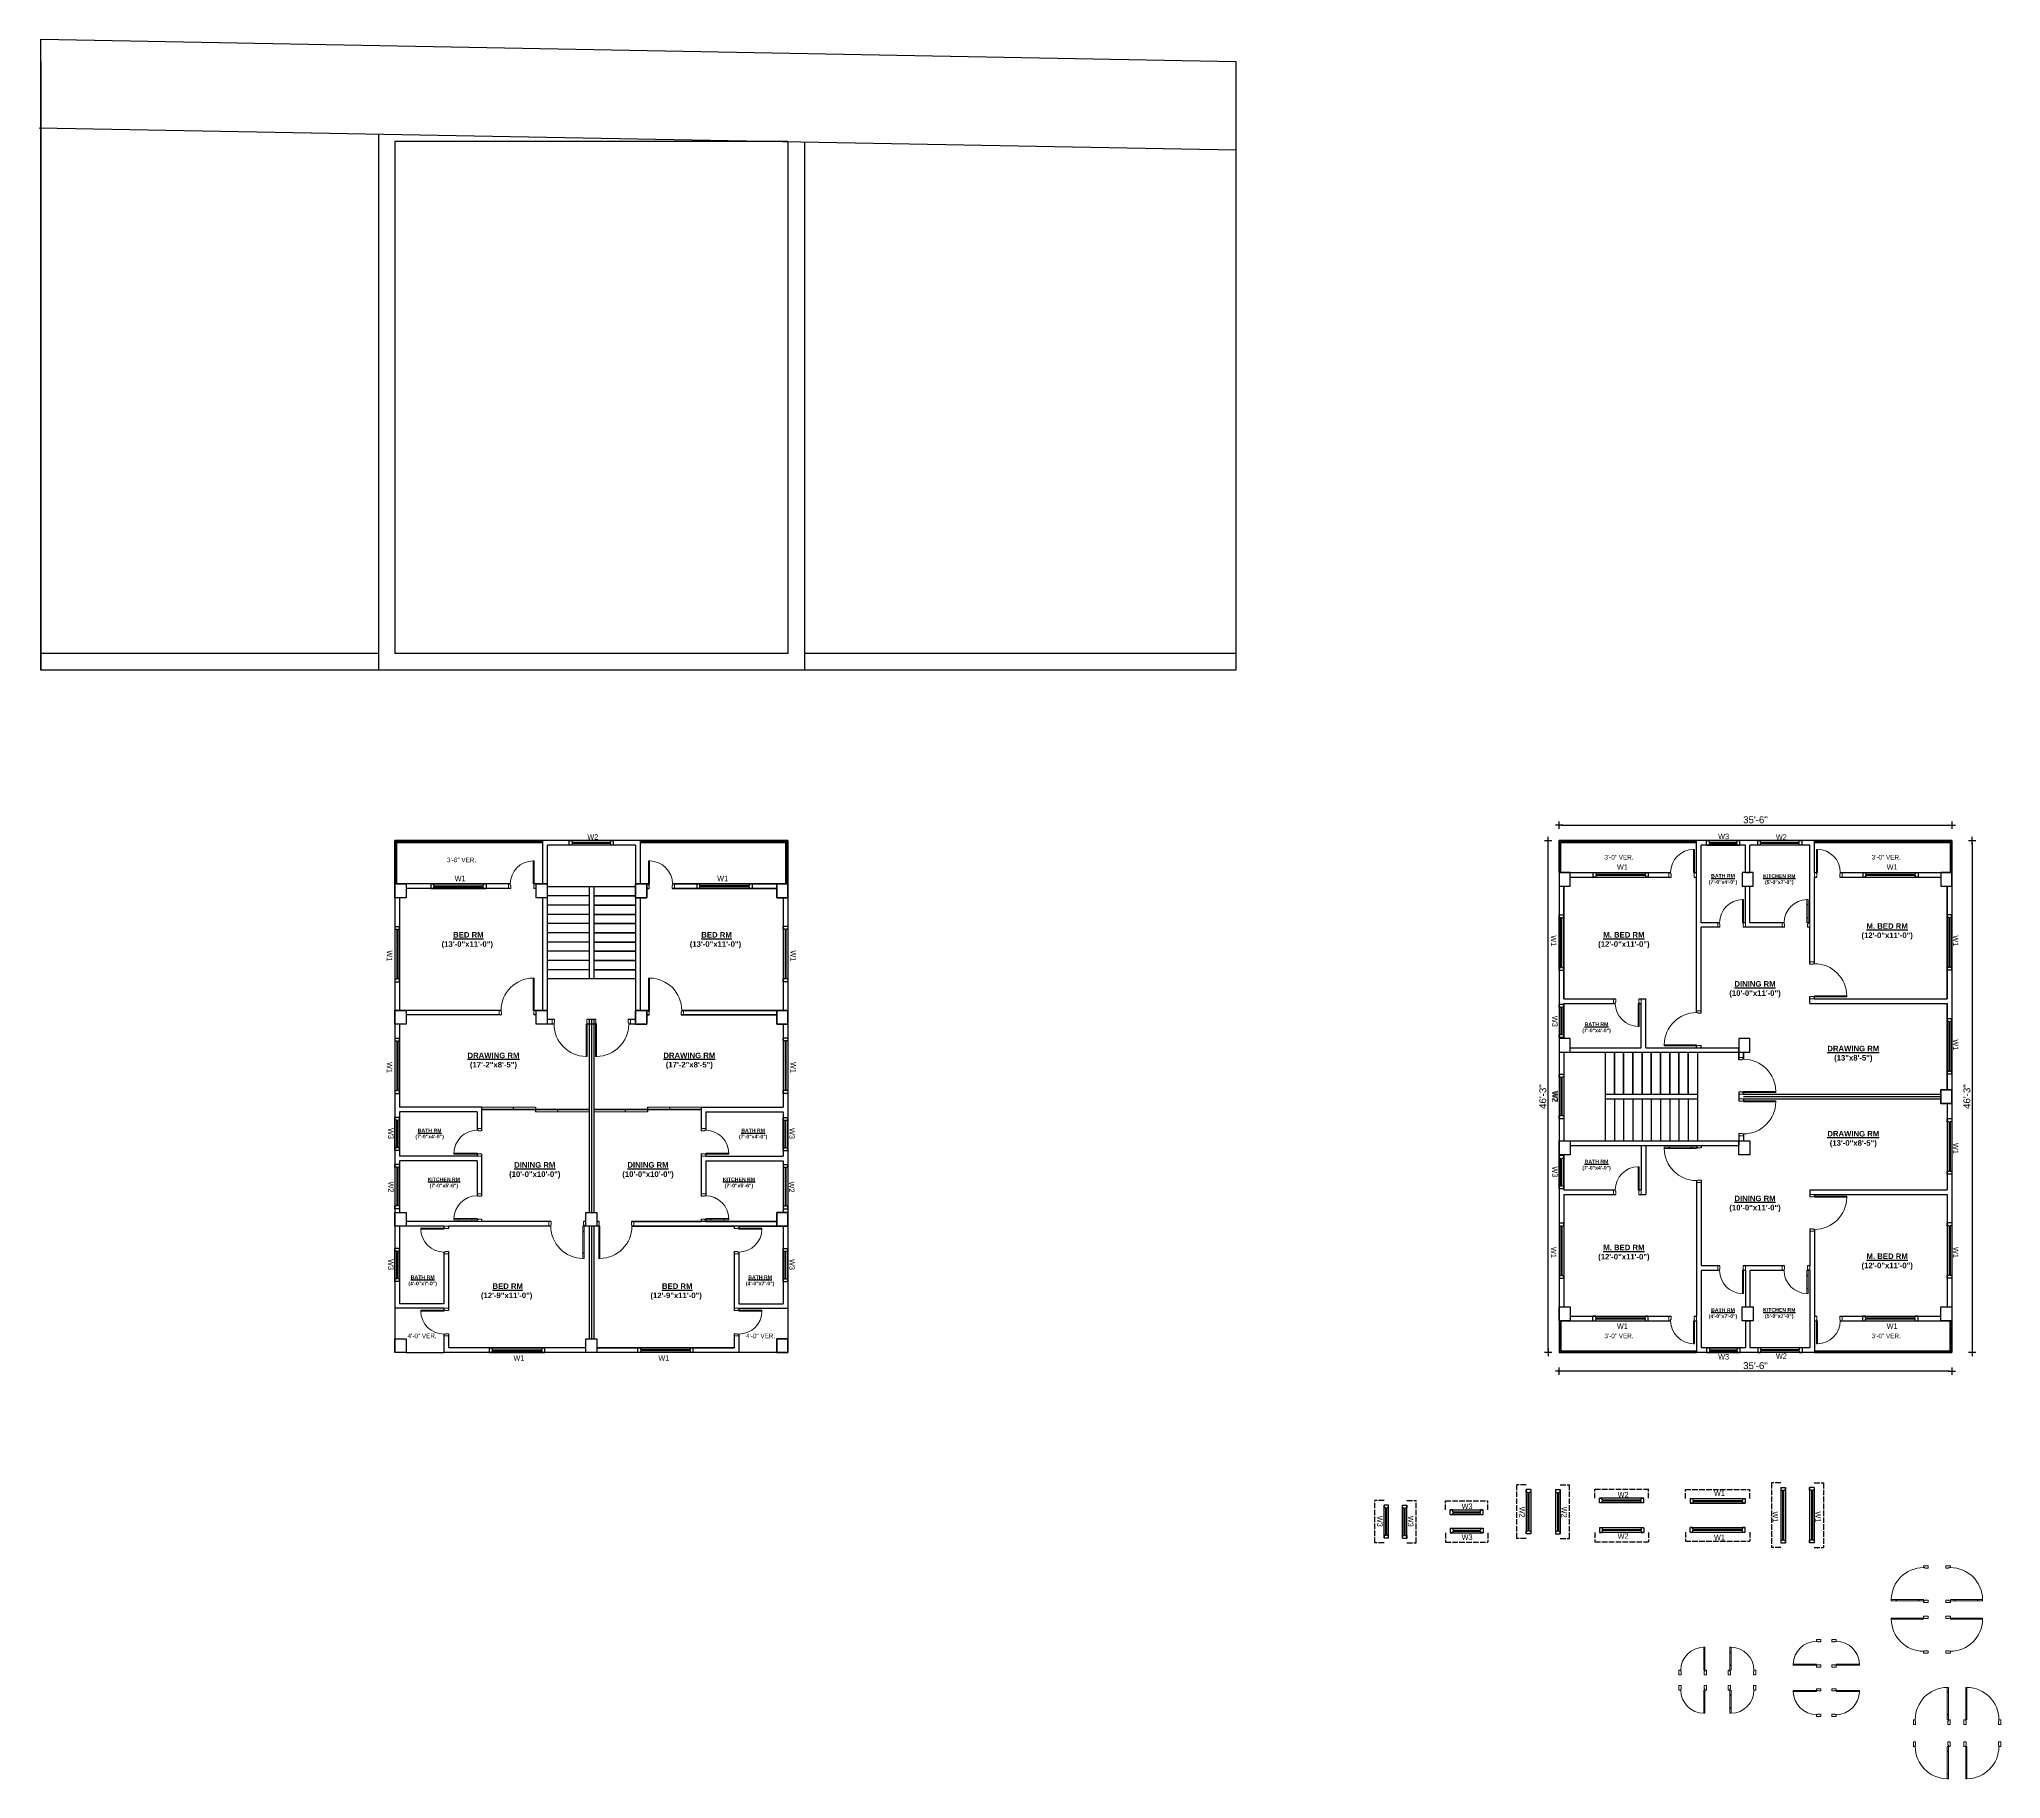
# Model space of a CAD drawing. Header units: inches. Extents: x -4010 to 92088, y -38563 to -1318.
# Drawn here: x 43446 to 45574, y -36906 to -35020 of the extents above; entities that cross this region are included whole.
import ezdxf

# ---------------------------------------------------------------- set-up
doc = ezdxf.new("R2010")
doc.units = ezdxf.units.IN
doc.header["$MEASUREMENT"] = 0
doc.header["$PDMODE"] = 99
doc.linetypes.add('ACAD_ISO02W100', pattern=[15, 12, -3])
for name, color, linetype, lineweight in [('1-FOUNDATION DIM', 31, 'Continuous', 5), ('door', 132, 'Continuous', 15), ('VER', 2, 'Continuous', 20)]:
    doc.layers.add(name, color=color, linetype=linetype, lineweight=lineweight)
for name, color, linetype in [('Brick wall', 3, 'Continuous'), ('RCC', 6, 'Continuous'), ('Rod', 1, 'Continuous'), ('SUN LIGHT', 8, 'ACAD_ISO02W100'), ('TEX', 7, 'Continuous'), ('wall', 3, 'Continuous'), ('WINDOOR', 7, 'Continuous')]:
    doc.layers.add(name, color=color, linetype=linetype)
doc.styles.add('ARIAL', font='arial.ttf')
doc.styles.get("Standard").update_dxf_attribs({"font": 'ARIALN.TTF'})
doc.dimstyles.new('3-8', dxfattribs={"dimscale": 1.25, "dimtxt": 6, "dimasz": 2, "dimexe": 0.18, "dimexo": 6, "dimgap": 0, "dimtad": 0, "dimdec": 0, "dimzin": 3, "dimdsep": 46, "dimlunit": 3, "dimtxsty": 'ARIAL', "dimblk": 'DD', "dimcen": 1, "dimse1": 1, "dimse2": 1, "dimclrd": 256, "dimclrt": 256, "dimadec": 0, "dimazin": 0, "dimtfac": 0.5, "dimtdec": 0, "dimtmove": 2, "dimatfit": 0, "dimfxl": 0.18, "dimtvp": 0.75, "dimfrac": 1, "dimtolj": 1, "dimtzin": 0, "dimarcsym": 0})

# ---------------------------------------------------------------- blocks, each defined once
blk = doc.blocks.new('A$C779854B7')
at = {"layer": 'RCC'}
for p, q in [((0, 15), (12, 15)), ((0, 0), (0, 15)), ((12, 15), (12, 0)), ((12, 0), (0, 0))]:
    blk.add_line(p, q, dxfattribs=at)
blk = doc.blocks.new('W-1')
at = {"layer": 'WINDOOR'}
for p, q in [((-60, 0), (-60, -5)), ((-60, 0), (-57, 0)), ((-60, 0), (0, 0)), ((-57, 0), (-57, -2)), ((-3, 0), (-3, -2)), ((0, 0), (0, -5)), ((-57, -5), (-60, -5)), ((-60, -5), (0, -5)), ((-57, -2), (-3, -2)), ((-57, -3), (-57, -5)), ((-57, -3), (-3, -3)), ((-56, -2), (-56, -3)), ((-4, -2), (-4, -3)), ((-3, -3), (-3, -5)), ((0, -5), (-3, -5))]:
    blk.add_line(p, q, dxfattribs=at)
blk = doc.blocks.new("Windoo 4'")
at = {"layer": 'WINDOOR'}
for p, q in [((24, 5), (-24, 5)), ((-24, 5), (-24, 0)), ((24, 0), (-24, 0)), ((-24, 0), (-21, 0)), ((-21, 5), (-21, 3)), ((21, 3), (-21, 3)), ((21, 2), (-21, 2)), ((-21, 2), (-21, 0)), ((-20, 3), (-20, 2)), ((20, 3), (20, 2)), ((24, 5), (21, 5)), ((21, 5), (21, 3)), ((21, 2), (21, 0)), ((21, 0), (24, 0)), ((24, 5), (24, 0))]:
    blk.add_line(p, q, dxfattribs=at)
blk = doc.blocks.new('W-3FT')
at = {"layer": 'WINDOOR'}
for p, q in [((-36, 0), (-36, -5)), ((-36, 0), (-33, 0)), ((-36, 0), (0, 0)), ((-33, 0), (-33, -2)), ((-3, 0), (-3, -2)), ((0, 0), (0, -5)), ((-33, -5), (-36, -5)), ((-36, -5), (0, -5)), ((-33, -2), (-3, -2)), ((-33, -3), (-33, -5)), ((-33, -3), (-3, -3)), ((-32, -2), (-32, -3)), ((-4, -2), (-4, -3)), ((-3, -3), (-3, -5)), ((0, -5), (-3, -5))]:
    blk.add_line(p, q, dxfattribs=at)
blk = doc.blocks.new('D40')
at = {"layer": 'door'}
for p, q in [((2, 5), (2, 40)), ((3.2, 40), (2, 40)), ((2.4, 34), (2, 34)), ((2.4, 34), (2.4, 34.7)), ((2.9, 34.7), (2.4, 34.7)), ((2.9, 34), (2.9, 34.7)), ((3.2, 34), (2.9, 34)), ((3.2, 5), (3.2, 40)), ((0, 0), (0, 5)), ((0, 5), (2, 5)), ((2.5, 0), (0, 0)), ((2, 11), (2.4, 11)), ((2, 5), (2, 3.5)), ((2, 5), (3.2, 5)), ((2, 3.5), (2.5, 3.5)), ((2.4, 10.2), (2.4, 11)), ((2.4, 10.2), (2.9, 10.2)), ((2.5, 3.5), (2.5, 0)), ((2.9, 10.2), (2.9, 11)), ((2.9, 11), (3.2, 11)), ((38, 3.5), (37.5, 3.5)), ((37.5, 3.5), (37.5, 0)), ((37.5, 0), (40, 0)), ((40, 5), (38, 5)), ((38, 5), (38, 3.5)), ((40, 0), (40, 5))]:
    blk.add_line(p, q, dxfattribs=at)
blk.add_arc((2.9, 4.9), 35.1, 0.2318, 89.393, dxfattribs=at)
blk = doc.blocks.new('D30')
at = {"layer": 'door'}
for p, q in [((2, 5), (2, 30)), ((3.2, 30), (2, 30)), ((2.4, 24), (2, 24)), ((2.4, 24), (2.4, 24.7)), ((2.9, 24.7), (2.4, 24.7)), ((2.9, 24), (2.9, 24.7)), ((3.2, 24), (2.9, 24)), ((3.2, 5), (3.2, 30)), ((0, 0), (0, 5)), ((0, 5), (2, 5)), ((2.5, 0), (0, 0)), ((2, 11), (2.4, 11)), ((2, 5), (2, 3.5)), ((2, 5), (3.2, 5)), ((2, 3.5), (2.5, 3.5)), ((2.4, 10.2), (2.4, 11)), ((2.4, 10.2), (2.9, 10.2)), ((2.5, 3.5), (2.5, 0)), ((2.9, 10.2), (2.9, 11)), ((2.9, 11), (3.2, 11)), ((28, 3.5), (27.5, 3.5)), ((27.5, 3.5), (27.5, 0)), ((27.5, 0), (30, 0)), ((30, 5), (28, 5)), ((28, 5), (28, 3.5)), ((30, 0), (30, 5))]:
    blk.add_line(p, q, dxfattribs=at)
blk.add_arc((2.9, 4.9), 25.1, 0.3204, 89.1727, dxfattribs=at)
blk = doc.blocks.new('DD')
for p, q in [((-1.6, 0), (1.6, 0)), ((0, 1.6), (0, -1.6))]:
    blk.add_line(p, q)
at = {"const_width": 0.3}
blk.add_lwpolyline([(-0.15, 0, 1), (0.15, 0, 1)], format="xyb", close=True, dxfattribs=at)
blk = doc.blocks.new('*D1200')
at = {"layer": 'Defpoints', "color": 0}
for p in [(45520.5, -35889), (45520.5, -36444), (45542.5, -36444)]:
    blk.add_point(p, dxfattribs=at)
at = {"layer": 'wall', "lineweight": -2}
blk.add_line((45542.5, -35891.5), (45542.5, -36441.5), dxfattribs=at)
at = {"layer": 'wall', "lineweight": -2, "xscale": 2.5, "yscale": 2.5, "zscale": 2.5}
for p, rotation in [((45542.5, -35889), 90), ((45542.5, -36444), 270)]:
    blk.add_blockref('DD', p, dxfattribs=dict(at, rotation=rotation))
at = {"layer": 'wall', "insert": (45536.8, -36166.5), "char_height": 7.5, "attachment_point": 5, "rotation": 90, "style": 'ARIAL'}
blk.add_mtext('\\A1;46\'-3"', dxfattribs=at)
blk = doc.blocks.new('*D1201')
at = {"layer": 'Defpoints', "color": 0}
for p in [(45094.5, -36444), (45520.5, -36444), (45094.5, -36464)]:
    blk.add_point(p, dxfattribs=at)
at = {"layer": 'wall', "lineweight": -2}
blk.add_line((45518, -36464), (45097, -36464), dxfattribs=at)
at = {"layer": 'wall', "lineweight": -2, "xscale": 2.5, "yscale": 2.5, "zscale": 2.5, "rotation": 180}
blk.add_blockref('DD', (45094.5, -36464), dxfattribs=at)
at = {"layer": 'wall', "lineweight": -2, "xscale": 2.5, "yscale": 2.5, "zscale": 2.5}
blk.add_blockref('DD', (45520.5, -36464), dxfattribs=at)
at = {"layer": 'wall', "insert": (45307.5, -36458.2), "char_height": 7.5, "attachment_point": 5, "style": 'ARIAL'}
blk.add_mtext('\\A1;35\'-6"', dxfattribs=at)
blk = doc.blocks.new('*D1202')
at = {"layer": 'Defpoints', "color": 0}
for p in [(45082.6, -35889), (45094.5, -35889), (45094.5, -36444)]:
    blk.add_point(p, dxfattribs=at)
at = {"layer": 'wall', "lineweight": -2}
blk.add_line((45082.6, -36441.5), (45082.6, -35891.5), dxfattribs=at)
at = {"layer": 'wall', "lineweight": -2, "xscale": 2.5, "yscale": 2.5, "zscale": 2.5}
for p, rotation in [((45082.6, -35889), 90), ((45082.6, -36444), 270)]:
    blk.add_blockref('DD', p, dxfattribs=dict(at, rotation=rotation))
at = {"layer": 'wall', "insert": (45076.9, -36166.5), "char_height": 7.5, "attachment_point": 5, "rotation": 90, "style": 'ARIAL'}
blk.add_mtext('\\A1;46\'-3"', dxfattribs=at)
blk = doc.blocks.new('*D1203')
at = {"layer": 'Defpoints', "color": 0}
for p in [(45520.5, -35872.3), (45094.5, -35889), (45520.5, -35889)]:
    blk.add_point(p, dxfattribs=at)
at = {"layer": 'wall', "lineweight": -2}
blk.add_line((45097, -35872.3), (45518, -35872.3), dxfattribs=at)
at = {"layer": 'wall', "lineweight": -2, "xscale": 2.5, "yscale": 2.5, "zscale": 2.5, "rotation": 180}
blk.add_blockref('DD', (45094.5, -35872.3), dxfattribs=at)
at = {"layer": 'wall', "lineweight": -2, "xscale": 2.5, "yscale": 2.5, "zscale": 2.5}
blk.add_blockref('DD', (45520.5, -35872.3), dxfattribs=at)
at = {"layer": 'wall', "insert": (45307.5, -35866.5), "char_height": 7.5, "attachment_point": 5, "style": 'ARIAL'}
blk.add_mtext('\\A1;35\'-6"', dxfattribs=at)

msp = doc.modelspace()

# ---------------------------------------------------------------- linework, layer by layer
at = {"layer": 'RCC'}
for p, q in [((45296.545, -35923.513), (45301.545, -35923.513)), ((45144.545, -36164.013), (45244.545, -36164.013)), ((45144.545, -36164.013), (45244.545, -36164.013)), ((45144.545, -36169.013), (45244.545, -36169.013)), ((45144.545, -36169.013), (45244.545, -36169.013)), ((45296.545, -36409.513), (45301.545, -36409.513))]:
    msp.add_line(p, q, dxfattribs=at)
at = {"layer": 'Rod'}
for p, q in [((43448.153, -35704.345), (43448.153, -35020.345)), ((43448.153, -35020.345), (44744.153, -35044.345)), ((43448.153, -35044.345), (43448.153, -35704.345)), ((44744.153, -35044.345), (44744.153, -35704.345)), ((44744.153, -35044.345), (44744.153, -35704.345)), ((43446.375, -35116.329), (44744.153, -35140.362)), ((43814.153, -35123.139), (43814.153, -35704.345)), ((43832.153, -35123.139), (43832.153, -35123.473)), ((43832.153, -35131.362), (43832.153, -35686.345)), ((44258.153, -35131.362), (43832.153, -35131.362)), ((44258.153, -35131.362), (44258.153, -35686.345)), ((44276.153, -35131.695), (44276.153, -35704.345)), ((43814.153, -35686.345), (43448.153, -35686.345)), ((44258.153, -35686.345), (43832.153, -35686.345)), ((44744.153, -35686.345), (44276.153, -35686.345)), ((44744.153, -35704.345), (43448.153, -35704.345)), ((43832.153, -35889.021), (43832.153, -36396.005)), ((44258.153, -35889.021), (43832.153, -35889.021)), ((43992.153, -35889.021), (43992.153, -35936.021)), ((43997.153, -35894.021), (43997.153, -36088.021)), ((44093.153, -35894.021), (43997.153, -35894.021)), ((44093.153, -35894.021), (44093.153, -36088.021)), ((44093.153, -35894.021), (44093.153, -36088.021)), ((44098.153, -35889.021), (44098.153, -35891.021)), ((44098.153, -35889.021), (44098.153, -35891.021)), ((44098.153, -35891.021), (44098.153, -35936.021)), ((44098.153, -35894.021), (44098.153, -35936.021)), ((44258.153, -35889.021), (44258.153, -36444.005)), ((44258.153, -35889.021), (44258.153, -36396.005)), ((45094.545, -35889.021), (45094.545, -36444.005)), ((45520.545, -35889.021), (45094.545, -35889.021)), ((45520.545, -35889.021), (45094.545, -35889.021)), ((45243.545, -35923.513), (45243.545, -35889.021)), ((45248.545, -35978.021), (45248.545, -35894.021)), ((45296.545, -35894.021), (45248.545, -35894.021)), ((45296.545, -35894.021), (45248.545, -35894.021)), ((45296.545, -35923.513), (45296.545, -35894.021)), ((45301.545, -35923.513), (45301.545, -35894.021)), ((45366.545, -35894.021), (45301.545, -35894.021)), ((45366.545, -35894.021), (45301.545, -35894.021)), ((45366.545, -35978.021), (45366.545, -35894.021)), ((45371.545, -35923.513), (45371.545, -35889.021)), ((45520.545, -35889.021), (45520.545, -36444.005)), ((45094.545, -35923.513), (45215.545, -35923.513)), ((45240.295, -35923.513), (45243.545, -35923.513)), ((45371.545, -35923.513), (45374.795, -35923.513)), ((45399.545, -35923.513), (45520.545, -35923.513)), ((43957.153, -35936.021), (43832.153, -35936.021)), ((43957.653, -35941.021), (43844.153, -35941.021)), ((43997.153, -35936.021), (43981.903, -35936.021)), ((43985.153, -35941.021), (43982.653, -35941.021)), ((44093.153, -35939.021), (43997.153, -35939.021)), ((44042.653, -35949.021), (43997.153, -35949.021)), ((44093.153, -35949.021), (44047.653, -35949.021)), ((44047.653, -35949.021), (44093.153, -35949.021)), ((44093.153, -35936.021), (44108.403, -35936.021)), ((44108.403, -35936.021), (44093.153, -35936.021)), ((44105.153, -35941.021), (44107.653, -35941.021)), ((44107.653, -35941.021), (44105.153, -35941.021)), ((44246.153, -35941.021), (44132.653, -35941.021)), ((44132.653, -35941.021), (44246.153, -35941.021)), ((44258.153, -35936.021), (44133.153, -35936.021)), ((44133.153, -35936.021), (44258.153, -35936.021)), ((45099.545, -35938.513), (45099.545, -36060.513)), ((45099.545, -36060.513), (45099.545, -35938.513)), ((45106.545, -35928.513), (45216.045, -35928.513)), ((45241.045, -35928.513), (45243.545, -35928.513)), ((45243.545, -36065.513), (45243.545, -35928.513)), ((45296.545, -35978.021), (45296.545, -35938.513)), ((45301.545, -35978.021), (45301.545, -35938.513)), ((45371.545, -36022.513), (45371.545, -35928.513)), ((45371.545, -35928.513), (45374.045, -35928.513)), ((45399.045, -35928.513), (45508.545, -35928.513)), ((45515.545, -35938.513), (45515.545, -36060.513)), ((45515.545, -36060.513), (45515.545, -35938.513)), ((43837.153, -35951.021), (43837.153, -36073.021)), ((43992.153, -35951.021), (43992.153, -36073.021)), ((44042.653, -35959.021), (43997.153, -35959.021)), ((44042.653, -35969.021), (43997.153, -35969.021)), ((44093.153, -35959.021), (44047.653, -35959.021)), ((44047.653, -35959.021), (44093.153, -35959.021)), ((44093.153, -35969.021), (44047.653, -35969.021)), ((44047.653, -35969.021), (44093.153, -35969.021)), ((44098.153, -35951.021), (44098.153, -36073.021)), ((44098.153, -35951.021), (44098.153, -36073.021)), ((44253.153, -35951.021), (44253.153, -36073.021)), ((44253.153, -35951.021), (44253.153, -36073.021)), ((44042.653, -35979.021), (43997.153, -35979.021)), ((44042.653, -35989.021), (43997.153, -35989.021)), ((44093.153, -35979.021), (44047.653, -35979.021)), ((44047.653, -35979.021), (44093.153, -35979.021)), ((44093.153, -35989.021), (44047.653, -35989.021)), ((44047.653, -35989.021), (44093.153, -35989.021)), ((45268.545, -35978.021), (45248.545, -35978.021)), ((45248.545, -36073.513), (45248.545, -35983.021)), ((45269.045, -35983.021), (45248.545, -35983.021)), ((45296.545, -35978.021), (45293.295, -35978.021)), ((45339.045, -35983.021), (45294.045, -35983.021)), ((45338.545, -35978.021), (45301.545, -35978.021)), ((45366.545, -35978.021), (45363.295, -35978.021)), ((45366.545, -35983.021), (45364.045, -35983.021)), ((45366.545, -36023.013), (45366.545, -35983.021)), ((44042.653, -35999.021), (43997.153, -35999.021)), ((44042.653, -36009.021), (43997.153, -36009.021)), ((44093.153, -35999.021), (44047.653, -35999.021)), ((44047.653, -35999.021), (44093.153, -35999.021)), ((44093.153, -36009.021), (44047.653, -36009.021)), ((44047.653, -36009.021), (44093.153, -36009.021)), ((44042.653, -36019.021), (43997.153, -36019.021)), ((44042.653, -36029.021), (43997.153, -36029.021)), ((44093.153, -36019.021), (44047.653, -36019.021)), ((44047.653, -36019.021), (44093.153, -36019.021)), ((44093.153, -36029.021), (44047.653, -36029.021)), ((44047.653, -36029.021), (44093.153, -36029.021)), ((44093.153, -36039.021), (43997.153, -36039.021)), ((43947.153, -36073.021), (43832.153, -36073.021)), ((43997.153, -36073.021), (43981.903, -36073.021)), ((44093.153, -36073.021), (44108.403, -36073.021)), ((44108.403, -36073.021), (44093.153, -36073.021)), ((44253.153, -36073.021), (44143.153, -36073.021)), ((44143.153, -36073.021), (44258.153, -36073.021)), ((44258.153, -36073.021), (44253.153, -36073.021)), ((45099.545, -36060.513), (45156.045, -36060.513)), ((45099.545, -36103.513), (45099.545, -36065.513)), ((45099.545, -36065.513), (45155.545, -36065.513)), ((45099.545, -36065.513), (45099.545, -36103.513)), ((45180.295, -36065.513), (45183.545, -36065.513)), ((45181.045, -36060.513), (45188.545, -36060.513)), ((45183.545, -36113.513), (45183.545, -36065.513)), ((45188.545, -36113.513), (45188.545, -36060.513)), ((45243.545, -36060.513), (45243.545, -36057.263)), ((45243.545, -36075.513), (45243.545, -36065.513)), ((45248.545, -36076.013), (45248.545, -36058.013)), ((45366.545, -36065.513), (45366.545, -36058.013)), ((45366.545, -36065.513), (45515.545, -36065.513)), ((45371.545, -36060.513), (45371.545, -36057.263)), ((45371.545, -36060.513), (45515.545, -36060.513)), ((45515.545, -36159.013), (45515.545, -36065.513)), ((45515.545, -36065.513), (45515.545, -36159.013)), ((43837.153, -36088.021), (43837.153, -36178.005)), ((43947.653, -36078.021), (43844.153, -36078.021)), ((43985.153, -36078.021), (43982.653, -36078.021)), ((44004.653, -36088.021), (43992.153, -36088.021)), ((44005.153, -36083.021), (43997.153, -36083.021)), ((44050.903, -36088.021), (44039.403, -36088.021)), ((44050.153, -36083.021), (44040.153, -36083.021)), ((44042.653, -36083.021), (44042.653, -36178.005)), ((44045.153, -36083.021), (44045.153, -36178.005)), ((44045.153, -36083.021), (44045.153, -36178.005)), ((44047.653, -36083.021), (44047.653, -36178.005)), ((44047.653, -36083.021), (44047.653, -36178.005)), ((44093.153, -36083.021), (44085.153, -36083.021)), ((44098.153, -36088.021), (44085.653, -36088.021)), ((44105.153, -36078.021), (44107.653, -36078.021)), ((44107.653, -36078.021), (44105.153, -36078.021)), ((44246.153, -36078.021), (44142.653, -36078.021)), ((44142.653, -36078.021), (44246.153, -36078.021)), ((44253.153, -36088.021), (44253.153, -36178.005)), ((44253.153, -36088.021), (44253.153, -36178.005)), ((45094.545, -36118.513), (45294.545, -36118.513)), ((45099.545, -36118.513), (45289.545, -36118.513)), ((45099.545, -36118.513), (45099.545, -36214.513)), ((45106.545, -36113.513), (45183.545, -36113.513)), ((45106.545, -36113.513), (45183.545, -36113.513)), ((45144.545, -36118.513), (45144.545, -36214.513)), ((45154.545, -36118.513), (45154.545, -36164.013)), ((45154.545, -36164.013), (45154.545, -36118.513)), ((45164.545, -36118.513), (45164.545, -36164.013)), ((45164.545, -36164.013), (45164.545, -36118.513)), ((45174.545, -36118.513), (45174.545, -36164.013)), ((45174.545, -36164.013), (45174.545, -36118.513)), ((45184.545, -36118.513), (45184.545, -36164.013)), ((45184.545, -36164.013), (45184.545, -36118.513)), ((45188.545, -36113.513), (45289.545, -36113.513)), ((45188.545, -36113.513), (45289.545, -36113.513)), ((45194.545, -36118.513), (45194.545, -36164.013)), ((45194.545, -36164.013), (45194.545, -36118.513)), ((45204.545, -36118.513), (45204.545, -36164.013)), ((45204.545, -36164.013), (45204.545, -36118.513)), ((45214.545, -36118.513), (45214.545, -36164.013)), ((45214.545, -36164.013), (45214.545, -36118.513)), ((45224.545, -36118.513), (45224.545, -36164.013)), ((45224.545, -36164.013), (45224.545, -36118.513)), ((45234.545, -36118.513), (45234.545, -36164.013)), ((45234.545, -36164.013), (45234.545, -36118.513)), ((45243.545, -36113.513), (45243.545, -36110.263)), ((45244.545, -36118.513), (45244.545, -36214.513)), ((45248.545, -36113.513), (45248.545, -36111.013)), ((45289.545, -36126.513), (45289.545, -36113.513)), ((45289.545, -36118.513), (45289.545, -36126.513)), ((45294.545, -36118.513), (45294.545, -36126.013)), ((45294.545, -36126.013), (45294.545, -36118.513)), ((45289.545, -36161.513), (45289.545, -36171.513)), ((45294.545, -36164.013), (45294.545, -36160.763)), ((45294.545, -36160.763), (45294.545, -36164.013)), ((43926.153, -36178.005), (43837.153, -36178.005)), ((43921.153, -36183.005), (43837.153, -36183.005)), ((43837.153, -36183.005), (43837.153, -36231.005)), ((43921.153, -36183.005), (43921.153, -36203.005)), ((43926.153, -36178.005), (43926.153, -36203.505)), ((44042.653, -36178.005), (44042.653, -36292.005)), ((44045.153, -36178.005), (44045.153, -36292.005)), ((44045.153, -36178.005), (44045.153, -36292.005)), ((44047.653, -36178.005), (44047.653, -36292.005)), ((44047.653, -36178.005), (44047.653, -36292.005)), ((44164.153, -36178.005), (44164.153, -36203.505)), ((44164.153, -36178.005), (44253.153, -36178.005)), ((44169.153, -36183.005), (44169.153, -36203.005)), ((44169.153, -36183.005), (44253.153, -36183.005)), ((44253.153, -36183.005), (44253.153, -36231.005)), ((44253.153, -36183.005), (44253.153, -36231.005)), ((45154.545, -36169.013), (45154.545, -36214.513)), ((45164.545, -36169.013), (45164.545, -36214.513)), ((45174.545, -36169.013), (45174.545, -36214.513)), ((45184.545, -36169.013), (45184.545, -36214.513)), ((45194.545, -36169.013), (45194.545, -36214.513)), ((45204.545, -36169.013), (45204.545, -36214.513)), ((45214.545, -36169.013), (45214.545, -36214.513)), ((45224.545, -36169.013), (45224.545, -36214.513)), ((45234.545, -36169.013), (45234.545, -36214.513)), ((45294.545, -36164.013), (45508.545, -36164.013)), ((45294.545, -36164.013), (45508.545, -36164.013)), ((45294.545, -36166.513), (45508.545, -36166.513)), ((45294.545, -36169.013), (45508.545, -36169.013)), ((45294.545, -36169.013), (45294.545, -36172.263)), ((45294.545, -36169.013), (45508.545, -36169.013)), ((45515.545, -36174.013), (45515.545, -36267.513)), ((45094.545, -36214.513), (45294.545, -36214.513)), ((45106.545, -36219.513), (45289.545, -36219.513)), ((45183.545, -36219.513), (45183.545, -36267.513)), ((45188.545, -36219.513), (45188.545, -36272.513)), ((45243.545, -36219.513), (45243.545, -36222.763)), ((45248.545, -36219.513), (45248.545, -36222.013)), ((45289.545, -36206.513), (45289.545, -36219.513)), ((45294.545, -36207.013), (45294.545, -36214.513)), ((43921.153, -36231.005), (43837.153, -36231.005)), ((43921.153, -36236.005), (43837.153, -36236.005)), ((43837.153, -36236.005), (43837.153, -36292.005)), ((43921.153, -36227.755), (43921.153, -36231.005)), ((43921.153, -36236.005), (43921.153, -36274.005)), ((43926.153, -36228.505), (43926.153, -36274.505)), ((44164.153, -36228.505), (44164.153, -36274.505)), ((44169.153, -36227.755), (44169.153, -36231.005)), ((44169.153, -36231.005), (44253.153, -36231.005)), ((44169.153, -36236.005), (44169.153, -36274.005)), ((44169.153, -36236.005), (44253.153, -36236.005)), ((44253.153, -36236.005), (44253.153, -36292.005)), ((44253.153, -36236.005), (44253.153, -36292.005)), ((45099.545, -36229.513), (45099.545, -36267.513)), ((45099.545, -36267.513), (45155.545, -36267.513)), ((45180.295, -36267.513), (45183.545, -36267.513)), ((45243.545, -36257.513), (45243.545, -36267.513)), ((45243.545, -36267.513), (45243.545, -36404.513)), ((45248.545, -36257.013), (45248.545, -36275.013)), ((45248.545, -36259.513), (45248.545, -36350.005)), ((45366.545, -36267.513), (45515.545, -36267.513)), ((45366.545, -36267.513), (45366.545, -36275.013)), ((45099.545, -36272.513), (45156.045, -36272.513)), ((45099.545, -36272.513), (45099.545, -36394.513)), ((45181.045, -36272.513), (45188.545, -36272.513)), ((45243.545, -36272.513), (45243.545, -36275.763)), ((45371.545, -36272.513), (45515.545, -36272.513)), ((45371.545, -36272.513), (45371.545, -36275.763)), ((45515.545, -36272.513), (45515.545, -36394.513)), ((43885.153, -36307.005), (43832.153, -36307.005)), ((43837.153, -36307.005), (43837.153, -36391.005)), ((43921.153, -36302.005), (43844.153, -36302.005)), ((43885.153, -36307.005), (43885.153, -36310.255)), ((43890.153, -36307.005), (43890.153, -36309.505)), ((44001.153, -36307.005), (43890.153, -36307.005)), ((43921.153, -36298.755), (43921.153, -36302.005)), ((43926.153, -36299.505), (43926.153, -36302.005)), ((44001.653, -36302.005), (43926.153, -36302.005)), ((44054.403, -36307.005), (44035.903, -36307.005)), ((44039.153, -36302.005), (44036.653, -36302.005)), ((44042.653, -36307.005), (44042.653, -36429.005)), ((44045.153, -36307.005), (44045.153, -36429.005)), ((44045.153, -36307.005), (44045.153, -36429.005)), ((44047.653, -36307.005), (44047.653, -36429.005)), ((44047.653, -36307.005), (44047.653, -36429.005)), ((44051.153, -36302.005), (44053.653, -36302.005)), ((44053.653, -36302.005), (44051.153, -36302.005)), ((44246.153, -36302.005), (44088.653, -36302.005)), ((44088.653, -36302.005), (44164.153, -36302.005)), ((44258.153, -36307.005), (44089.153, -36307.005)), ((44089.153, -36307.005), (44200.153, -36307.005)), ((44164.153, -36299.505), (44164.153, -36302.005)), ((44169.153, -36298.755), (44169.153, -36302.005)), ((44169.153, -36302.005), (44246.153, -36302.005)), ((44200.153, -36307.005), (44200.153, -36309.505)), ((44205.153, -36307.005), (44205.153, -36310.255)), ((44205.153, -36307.005), (44258.153, -36307.005)), ((44253.153, -36307.005), (44253.153, -36391.005)), ((44253.153, -36307.005), (44253.153, -36391.005)), ((45366.545, -36310.013), (45366.545, -36350.005)), ((45371.545, -36310.513), (45371.545, -36404.513)), ((43885.153, -36335.005), (43885.153, -36391.005)), ((43890.153, -36334.505), (43890.153, -36398.505)), ((44200.153, -36334.505), (44200.153, -36398.505)), ((44205.153, -36335.005), (44205.153, -36391.005)), ((45269.045, -36350.005), (45248.545, -36350.005)), ((45339.045, -36350.005), (45294.045, -36350.005)), ((45366.545, -36350.005), (45364.045, -36350.005)), ((45248.545, -36355.005), (45248.545, -36439.005)), ((45268.545, -36355.005), (45248.545, -36355.005)), ((45296.545, -36355.005), (45293.295, -36355.005)), ((45296.545, -36355.005), (45296.545, -36394.513)), ((45301.545, -36355.005), (45301.545, -36394.513)), ((45338.545, -36355.005), (45301.545, -36355.005)), ((45366.545, -36355.005), (45363.295, -36355.005)), ((45366.545, -36355.005), (45366.545, -36439.005)), ((43885.153, -36391.005), (43837.153, -36391.005)), ((44205.153, -36391.005), (44253.153, -36391.005)), ((43885.153, -36396.005), (43832.153, -36396.005)), ((43885.153, -36396.005), (43885.153, -36399.255)), ((44205.153, -36396.005), (44205.153, -36399.255)), ((44205.153, -36396.005), (44258.153, -36396.005)), ((45094.545, -36409.513), (45215.545, -36409.513)), ((45106.545, -36404.513), (45216.045, -36404.513)), ((45240.295, -36409.513), (45243.545, -36409.513)), ((45241.045, -36404.513), (45243.545, -36404.513)), ((45243.545, -36409.513), (45243.545, -36444.005)), ((45296.545, -36409.513), (45296.545, -36439.005)), ((45301.545, -36409.513), (45301.545, -36439.005)), ((45371.545, -36404.513), (45374.045, -36404.513)), ((45371.545, -36409.513), (45374.795, -36409.513)), ((45371.545, -36409.513), (45371.545, -36444.005)), ((45399.045, -36404.513), (45508.545, -36404.513)), ((45399.545, -36409.513), (45520.545, -36409.513)), ((43832.153, -36429.005), (43832.153, -36444.005)), ((43885.153, -36424.005), (43885.153, -36444.005)), ((43890.153, -36423.505), (43890.153, -36439.005)), ((44200.153, -36423.505), (44200.153, -36439.005)), ((44205.153, -36424.005), (44205.153, -36444.005)), ((44258.153, -36429.005), (44258.153, -36444.005)), ((43844.153, -36444.005), (43832.153, -36444.005)), ((44258.153, -36444.005), (43885.153, -36444.005)), ((44039.153, -36439.005), (43890.153, -36439.005)), ((44200.153, -36439.005), (44051.153, -36439.005)), ((44051.153, -36439.005), (44200.153, -36439.005)), ((44246.153, -36444.005), (44258.153, -36444.005)), ((45520.545, -36444.005), (45094.545, -36444.005)), ((45296.545, -36439.005), (45248.545, -36439.005)), ((45366.545, -36439.005), (45301.545, -36439.005))]:
    msp.add_line(p, q, dxfattribs=at)
at = {"layer": 'SUN LIGHT', "linetype": 'ACAD_ISO02W100', "ltscale": 0.5}
for p, q in [((45334.989, -36585.169), (45324.989, -36585.169)), ((45324.989, -36585.169), (45324.989, -36655.169)), ((45371.283, -36585.169), (45381.283, -36585.169)), ((45381.283, -36585.169), (45381.283, -36655.169)), ((44904.75, -36604.338), (44894.75, -36604.338)), ((44894.75, -36650.338), (44894.75, -36604.338)), ((44929.631, -36604.338), (44939.631, -36604.338)), ((44939.631, -36650.338), (44939.631, -36604.338)), ((44971.33, -36614.621), (44971.33, -36604.621)), ((44971.33, -36604.621), (45017.33, -36604.621)), ((45017.33, -36614.621), (45017.33, -36604.621)), ((45048.782, -36645.514), (45048.782, -36587.514)), ((45058.782, -36587.514), (45048.782, -36587.514)), ((45095.809, -36587.514), (45105.809, -36587.514)), ((45105.809, -36645.514), (45105.809, -36587.514)), ((45133.436, -36601.956), (45133.436, -36591.956)), ((45133.436, -36591.956), (45191.436, -36591.956)), ((45191.436, -36601.956), (45191.436, -36591.956)), ((45231.533, -36602.254), (45231.533, -36592.254)), ((45231.533, -36592.254), (45301.533, -36592.254)), ((45301.533, -36602.254), (45301.533, -36592.254)), ((44904.75, -36650.338), (44894.75, -36650.338)), ((44929.631, -36650.338), (44939.631, -36650.338)), ((44971.33, -36639.501), (44971.33, -36649.501)), ((44971.33, -36649.501), (45017.33, -36649.501)), ((45017.33, -36639.501), (45017.33, -36649.501)), ((45058.782, -36645.514), (45048.782, -36645.514)), ((45095.809, -36645.514), (45105.809, -36645.514)), ((45133.436, -36638.982), (45133.436, -36648.982)), ((45133.436, -36648.982), (45191.436, -36648.982)), ((45191.436, -36638.982), (45191.436, -36648.982)), ((45231.533, -36638.548), (45231.533, -36648.548)), ((45231.533, -36648.548), (45301.533, -36648.548)), ((45301.533, -36638.548), (45301.533, -36648.548)), ((45334.989, -36655.169), (45324.989, -36655.169)), ((45371.283, -36655.169), (45381.283, -36655.169))]:
    msp.add_line(p, q, dxfattribs=at)
at = {"layer": 'VER'}
for p, q in [((43984.403, -36178.005), (43926.153, -36178.005)), ((44042.653, -36180.005), (43926.153, -36180.005)), ((44042.653, -36181.005), (43926.153, -36181.005)), ((44042.653, -36183.005), (43984.403, -36183.005)), ((44047.653, -36180.005), (44164.153, -36180.005)), ((44047.653, -36181.005), (44164.153, -36181.005)), ((44047.653, -36183.005), (44105.903, -36183.005)), ((44105.903, -36178.005), (44164.153, -36178.005))]:
    msp.add_line(p, q, dxfattribs=at)
at = {"layer": 'wall'}
for p, q in [((43832.153, -35936.021), (43832.153, -35889.021)), ((43832.153, -35889.021), (43992.153, -35889.021)), ((43832.153, -35890.021), (43992.153, -35890.021)), ((43832.153, -35891.021), (43992.153, -35891.021)), ((43833.153, -35936.021), (43833.153, -35889.021)), ((43834.153, -35936.021), (43834.153, -35889.021)), ((44098.153, -35889.021), (44258.153, -35889.021)), ((44098.153, -35890.021), (44258.153, -35890.021)), ((44098.153, -35891.021), (44258.153, -35891.021)), ((44256.153, -35936.021), (44256.153, -35889.021)), ((44257.153, -35936.021), (44257.153, -35889.021)), ((44258.153, -35936.021), (44258.153, -35889.021)), ((45094.545, -35923.513), (45094.545, -35889.021)), ((45094.545, -35889.021), (45243.545, -35889.021)), ((45094.545, -35890.021), (45243.545, -35890.021)), ((45094.545, -35891.021), (45243.545, -35891.021)), ((45095.545, -35923.513), (45095.545, -35889.021)), ((45096.545, -35923.513), (45096.545, -35889.021)), ((45371.545, -35889.021), (45520.545, -35889.021)), ((45371.545, -35890.021), (45520.545, -35890.021)), ((45371.545, -35891.021), (45520.545, -35891.021)), ((45518.545, -35889.021), (45518.545, -35923.513)), ((45519.545, -35889.021), (45519.545, -35923.513)), ((45520.545, -35889.021), (45520.545, -35923.513)), ((44042.653, -35939.021), (44042.653, -36039.021)), ((44047.653, -35939.021), (44047.653, -36039.021)), ((44047.653, -35939.021), (44047.653, -36039.021)), ((43960.403, -36178.005), (43960.403, -36181.005)), ((43984.403, -36178.005), (43984.403, -36183.005)), ((44008.403, -36180.005), (44008.403, -36183.005)), ((44081.903, -36180.005), (44081.903, -36183.005)), ((44105.903, -36178.005), (44105.903, -36183.005)), ((44129.903, -36178.005), (44129.903, -36181.005)), ((43832.153, -36396.005), (43832.153, -36429.005)), ((44258.153, -36396.005), (44258.153, -36429.005)), ((45094.545, -36409.513), (45094.545, -36444.005)), ((45095.545, -36409.513), (45095.545, -36444.005)), ((45096.545, -36409.513), (45096.545, -36444.005)), ((45518.545, -36444.005), (45518.545, -36409.513)), ((45519.545, -36444.005), (45519.545, -36409.513)), ((45520.545, -36444.005), (45520.545, -36409.513)), ((43844.153, -36444.005), (43885.153, -36444.005)), ((44246.153, -36444.005), (44205.153, -36444.005)), ((45094.545, -36442.005), (45243.545, -36442.005)), ((45094.545, -36443.005), (45243.545, -36443.005)), ((45094.545, -36444.005), (45243.545, -36444.005)), ((45371.545, -36442.005), (45520.545, -36442.005)), ((45371.545, -36443.005), (45520.545, -36443.005)), ((45371.545, -36444.005), (45520.545, -36444.005))]:
    msp.add_line(p, q, dxfattribs=at)

# ---------------------------------------------------------------- block references
at = {"layer": '1-FOUNDATION DIM', "xscale": -1}
for name, p in [('D30', (45243.545, -35928.513)), ('D30', (43985.153, -35941.021)), ('D30', (45296.545, -35983.021)), ('D30', (45366.545, -35983.021)), ('D40', (43985.153, -36078.021)), ('D30', (45183.545, -36272.513)), ('D30', (45254.561, -36793.354)), ('D40', (45518.731, -36846.989))]:
    msp.add_blockref(name, p, dxfattribs=at)
at = {"layer": '1-FOUNDATION DIM'}
for name, p in [('D30', (45371.545, -35928.513)), ('D30', (44105.153, -35941.021)), ('D40', (44105.153, -36078.021)), ('D30', (45277.89, -36793.354)), ('D40', (45533.537, -36846.989))]:
    msp.add_blockref(name, p, dxfattribs=at)
at = {"layer": '1-FOUNDATION DIM', "xscale": -1}
for name, p, rotation in [('D40', (45366.545, -36060.513), 270), ('D40', (44047.653, -36083.021), 180), ('D40', (45289.545, -36164.013), 270), ('D30', (44164.153, -36231.005), 270), ('D40', (45248.545, -36219.513), 90), ('D30', (44164.153, -36302.005), 270), ('D30', (43890.153, -36307.005), 90), ('D40', (44051.153, -36302.005), 180), ('D30', (43890.153, -36396.005), 90), ('D30', (45371.545, -36404.513), 180), ('D40', (45513.846, -36715.03), 270), ('D40', (45494.836, -36729.836), 90), ('D30', (45390.185, -36785.02), 270), ('D30', (45277.89, -36804.958), 180), ('D30', (45378.582, -36808.349), 90), ('D40', (45533.537, -36865.999), 180)]:
    msp.add_blockref(name, p, dxfattribs=dict(at, rotation=rotation))
at = {"layer": '1-FOUNDATION DIM'}
for name, p, rotation in [('D30', (45183.545, -36060.513), 180), ('D40', (45248.545, -36113.513), 90), ('D40', (44042.653, -36083.021), 180), ('D40', (45289.545, -36169.013), 270), ('D30', (43926.153, -36231.005), 90), ('D30', (43926.153, -36302.005), 90), ('D40', (45366.545, -36272.513), 270), ('D40', (44039.153, -36302.005), 180), ('D30', (44200.153, -36307.005), 270), ('D30', (45296.545, -36350.005), 180), ('D30', (45366.545, -36350.005), 180), ('D30', (44200.153, -36396.005), 270), ('D30', (45243.545, -36404.513), 180), ('D40', (45494.836, -36715.03), 90), ('D40', (45513.846, -36729.836), 270), ('D30', (45378.582, -36785.02), 90), ('D30', (45254.561, -36804.958), 180), ('D30', (45390.185, -36808.349), 270), ('D40', (45518.731, -36865.999), 180)]:
    msp.add_blockref(name, p, dxfattribs=dict(at, rotation=rotation))
at = {"layer": 'Brick wall', "xscale": -1}
for name, p, rotation in [("Windoo 4'", (44045.153, -35889.021), 180), ('W-3FT', (45290.545, -35894.021), 180), ("Windoo 4'", (45334.045, -35889.021), 180), ("Windoo 4'", (45094.545, -36166.513), 270), ('W-3FT', (43837.153, -36189.005), 270), ("Windoo 4'", (43832.153, -36264.005), 270), ('W-3FT', (45099.545, -36230.513), 270), ('W-3FT', (43837.153, -36331.005), 270), ("Windoo 4'", (45058.782, -36616.514), 270), ("Windoo 4'", (45162.436, -36601.956), 180), ('W-3FT', (44909.75, -36609.338), 270), ('W-3FT', (45012.33, -36619.621), 180)]:
    msp.add_blockref(name, p, dxfattribs=dict(at, rotation=rotation))
at = {"layer": 'Brick wall'}
for name, p, rotation in [('W-3FT', (45099.545, -36102.513), 270), ('W-3FT', (44253.153, -36189.005), 90), ("Windoo 4'", (44258.153, -36264.005), 90), ('W-3FT', (44253.153, -36331.005), 90), ("Windoo 4'", (45095.809, -36616.514), 90), ('W-3FT', (44924.631, -36609.338), 90)]:
    msp.add_blockref(name, p, dxfattribs=dict(at, rotation=rotation))
for name, p in [('W-3FT', (45290.545, -36439.005)), ("Windoo 4'", (45334.045, -36444.005)), ('W-3FT', (45012.33, -36634.501)), ("Windoo 4'", (45162.436, -36638.982))]:
    msp.add_blockref(name, p, dxfattribs=at)
at = {"layer": 'RCC', "xscale": -1, "rotation": 180}
for p in [(45094.545, -35923.513), (45293.045, -35923.513), (45508.545, -35923.513), (45094.545, -36103.513), (45289.545, -36103.513), (45508.545, -36159.013)]:
    msp.add_blockref('A$C779854B7', p, dxfattribs=at)
at = {"layer": 'RCC'}
for p in [(43832.153, -35951.021), (43985.153, -35951.021), (44093.153, -35951.021), (44246.153, -35951.021), (43832.153, -36088.021), (43985.153, -36088.021), (44093.153, -36088.021), (44246.153, -36088.021), (45508.545, -36174.013), (45094.545, -36229.513), (45289.545, -36229.513), (43832.153, -36307.005), (44039.153, -36307.005), (44246.153, -36307.005), (45094.545, -36409.513), (45293.045, -36409.513), (45508.545, -36409.513), (43832.153, -36444.005), (44039.153, -36444.005), (44246.153, -36444.005)]:
    msp.add_blockref('A$C779854B7', p, dxfattribs=at)
at = {"layer": 'RCC', "xscale": -1}
for p in [(44105.153, -35951.021), (44258.153, -35951.021), (44105.153, -36088.021), (44258.153, -36088.021), (44258.153, -36307.005), (44258.153, -36444.005)]:
    msp.add_blockref('A$C779854B7', p, dxfattribs=at)
at = {"layer": 'WINDOOR', "ltscale": 10}
for p in [(45191.295, -35923.513), (45483.795, -35923.513), (43930.903, -35936.021), (45296.533, -36602.254)]:
    msp.add_blockref('W-1', p, dxfattribs=at)
at = {"layer": 'WINDOOR', "ltscale": 10, "xscale": -1}
msp.add_blockref('W-1', (44159.403, -35936.021), dxfattribs=at)
at = {"layer": 'WINDOOR', "ltscale": 10}
for p, rotation in [((45094.545, -35969.513), 90), ((44258.153, -36042.021), 270), ((44258.153, -36163.013), 270), ((45520.545, -36250.763), 270), ((45520.545, -36363.513), 270), ((44095.653, -36444.005), 180), ((45371.283, -36650.169), 270)]:
    msp.add_blockref('W-1', p, dxfattribs=dict(at, rotation=rotation))
at = {"layer": 'WINDOOR', "ltscale": 10, "xscale": -1}
for p, rotation in [((45520.545, -35969.513), 270), ((43832.153, -36042.021), 90), ((45520.545, -36082.263), 270), ((43832.153, -36163.013), 90), ((45094.545, -36363.513), 90), ((45191.295, -36409.513), 180), ((45483.795, -36409.513), 180), ((43994.653, -36444.005), 180), ((45334.989, -36650.169), 90), ((45296.533, -36638.548), 180)]:
    msp.add_blockref('W-1', p, dxfattribs=dict(at, rotation=rotation))

# ---------------------------------------------------------------- texts
at = {"layer": 'TEX', "linetype": 'ByBlock'}
for s, insert, char_height, width, attachment_point in [('W2', (44040.807, -35882.047), 6, 18.77154, 1), ('W3', (45267.089, -35887.494), 6, 18.77154, 7), ('W2', (45329.7, -35888.124), 6, 18.77154, 7), ('3\'-0" VER.', (45159.517, -35904.529), 5, 75.17356, 2), ('3\'-0" VER.', (45449.32, -35904.529), 5, 75.17356, 2), ('3\'-6" VER.', (43904.39, -35912.471), 5, 75.17356, 8), ('{\\fArial Narrow|b0|i0|c0|p34;W1}', (43896.913, -35927.17), 6, 18.77154, 1), ('{\\fArial Narrow|b0|i0|c0|p34;W1}', (44193.392, -35927.17), 6, 18.77154, 3), ('{\\fArial Narrow|b0|i0|c0|p34;W1}', (45157.306, -35914.662), 6, 18.77154, 1), ('{\\fArial Narrow|b0|i0|c0|p34;W1}', (45449.806, -35914.662), 6, 18.77154, 1), ('{\\fArial Narrow|b0|i0|c0|p34;W1}', (45157.306, -36418.364), 6, 18.77154, 7), ('{\\fArial Narrow|b0|i0|c0|p34;W1}', (45449.806, -36418.364), 6, 18.77154, 7), ('4\'-0" VER.', (43861.607, -36428.496), 5, 75.17356, 8), ('4\'-0" VER.', (44228.699, -36428.496), 5, 75.17356, 8), ('3\'-0" VER.', (45159.517, -36428.496), 5, 75.17356, 8), ('3\'-0" VER.', (45449.32, -36428.496), 5, 75.17356, 8), ('{\\fArial Narrow|b0|i0|c0|p34;W1}', (43960.663, -36452.856), 6, 18.77154, 7), ('{\\fArial Narrow|b0|i0|c0|p34;W1}', (44129.642, -36452.856), 6, 18.77154, 9), ('W3', (45267.089, -36445.532), 6, 18.77154, 1), ('W2', (45329.7, -36444.902), 6, 18.77154, 1), ('W3', (44988.873, -36607.62), 6, 18.77154, 1), ('W2', (45158.091, -36594.981), 6, 18.77154, 1), ('{\\fArial Narrow|b0|i0|c0|p34;W1}', (45262.544, -36593.403), 6, 18.77154, 1), ('W3', (44988.873, -36641.028), 6, 18.77154, 1), ('W2', (45158.091, -36639.88), 6, 18.77154, 1), ('{\\fArial Narrow|b0|i0|c0|p34;W1}', (45262.544, -36647.399), 6, 18.77154, 7)]:
    msp.add_mtext(s, dxfattribs=dict(at, insert=insert, char_height=char_height, width=width, attachment_point=attachment_point))
at = {"layer": 'TEX', "attachment_point": 5}
for s, insert, char_height, width in [('{\\fArial|b1|i0|c0|p34;\\LBATH RM\\P\\l(7\'-0"x4\'-0")}', (45272.307, -35931.175), 4, 86.60934), ('{\\fArial|b1|i0|c0|p34;\\LKITCHEN RM\\P\\l(5\'-0"x7\'-0")}', (45333.35, -35931.377), 4, 86.60934), ('{\\fArial|b1|i0|c0|p34;\\L BED RM \\P\\l(13\'-0"x11\'-0")}', (43910.606, -35997.037), 6, 86.60934), ('{\\fArial|b1|i0|c0|p34;\\L BED RM \\P\\l(13\'-0"x11\'-0")}', (44179.699, -35997.037), 6, 86.60934), ('{\\fArial|b1|i0|c0|p34;\\LM. BED RM \\P\\l(12\'-0"x11\'-0")}', (45164.826, -35997.037), 6, 86.60934), ('{\\fArial|b1|i0|c0|p34;\\LM. BED RM \\P\\l(12\'-0"x11\'-0")}', (45450.337, -35987.557), 6, 86.60934), ('{\\fArial|b1|i0|c0|p34;\\LDINING RM\\P\\l(10\'-0"x11\'-0")}', (45307.036, -36050.241), 6, 77.58745), ('{\\fArial|b1|i0|c0|p34;\\LBATH RM\\P\\l(7\'-0"x4\'-0")}', (45135.174, -36092.094), 4, 86.60934), ('{\\fArial|b1|i0|c0|p34;\\LDRAWING RM\\P\\l(17\'-2"x8\'-5")}', (43938.956, -36127.81), 6, 77.58745), ('{\\fArial|b1|i0|c0|p34;\\LDRAWING RM\\P\\l(17\'-2"x8\'-5")}', (44151.349, -36127.81), 6, 77.58745), ('{\\fArial|b1|i0|c0|p34;\\LDRAWING RM\\P\\l(13"x8\'-5")}', (45413.612, -36120.356), 6, 77.58745), ('{\\fArial|b1|i0|c0|p34;\\LBATH RM\\P\\l(7\'-0"x4\'-0")}', (43869.733, -36207.161), 4, 86.60934), ('{\\fArial|b1|i0|c0|p34;\\LBATH RM\\P\\l(7\'-0"x4\'-0")}', (44220.572, -36207.161), 4, 86.60934), ('{\\fArial|b1|i0|c0|p34;\\LDRAWING RM\\P\\l(13\'-0\'\'x8\'-5")}', (45413.612, -36212.669), 6, 77.58745), ('{\\fArial|b1|i0|c0|p34;\\LDINING RM\\P\\l(10\'-0"x10\'-0")}', (43983.763, -36246.466), 6, 77.58745), ('{\\fArial|b1|i0|c0|p34;\\LDINING RM\\P\\l(10\'-0"x10\'-0")}', (44106.542, -36246.466), 6, 77.58745), ('{\\fArial|b1|i0|c0|p34;\\LBATH RM\\P\\l(7\'-0"x4\'-0")}', (45135.174, -36240.932), 4, 86.60934), ('{\\fArial|b1|i0|c0|p34;\\LKITCHEN RM\\P\\l(7\'-0"x5\'-6")}', (43885.153, -36260.205), 4, 86.60934), ('{\\fArial|b1|i0|c0|p34;\\LKITCHEN RM\\P\\l(7\'-0"x5\'-6")}', (44205.153, -36260.205), 4, 86.60934), ('{\\fArial|b1|i0|c0|p34;\\LDINING RM\\P\\l(10\'-0"x11\'-0")}', (45307.036, -36282.784), 6, 77.58745), ('{\\fArial|b1|i0|c0|p34;\\LM. BED RM \\P\\l(12\'-0"x11\'-0")}', (45164.826, -36335.989), 6, 86.60934), ('{\\fArial|b1|i0|c0|p34;\\LM. BED RM \\P\\l(12\'-0"x11\'-0")}', (45450.337, -36345.469), 6, 86.60934), ('{\\fArial|b1|i0|c0|p34;\\LBATH RM\\P\\l(4\'-0"x7\'-0")}', (43862.184, -36366.369), 4, 101.70855), ('{\\fArial|b1|i0|c0|p34;\\L BED RM \\P\\l(12\'-9"x11\'-0")}', (43953.248, -36377.887), 6, 86.60934), ('{\\fArial|b1|i0|c0|p34;\\L BED RM \\P\\l(12\'-9"x11\'-0")}', (44137.058, -36377.887), 6, 86.60934), ('{\\fArial|b1|i0|c0|p34;\\LBATH RM\\P\\l(4\'-0"x7\'-0")}', (44228.122, -36366.369), 4, 101.70855), ('{\\fArial|b1|i0|c0|p34;\\LKITCHEN RM\\P\\l(5\'-0"x7\'-0")}', (45333.35, -36401.649), 4, 86.60934), ('{\\fArial|b1|i0|c0|p34;\\LBATH RM\\P\\l(4\'-0"x7\'-0")}', (45272.307, -36401.85), 4, 86.60934)]:
    msp.add_mtext(s, dxfattribs=dict(at, insert=insert, char_height=char_height, width=width))
at = {"layer": 'TEX', "linetype": 'ByBlock', "char_height": 6, "width": 18.77154, "rotation": 270}
for s, insert, attachment_point in [('{\\fArial Narrow|b0|i0|c0|p34;W1}', (43823.301, -36008.032), 7), ('{\\fArial Narrow|b0|i0|c0|p34;W1}', (44267.004, -36008.032), 1), ('{\\fArial Narrow|b0|i0|c0|p34;W1}', (45085.694, -36003.502), 9), ('{\\fArial Narrow|b0|i0|c0|p34;W1}', (45521.694, -36003.502), 9), ('W3', (45093.018, -36079.057), 1), ('{\\fArial Narrow|b0|i0|c0|p34;W1}', (45521.694, -36116.252), 9), ('{\\fArial Narrow|b0|i0|c0|p34;W1}', (43823.301, -36129.024), 7), ('{\\fArial Narrow|b0|i0|c0|p34;W1}', (44267.004, -36129.024), 1), ('W2', (45087.3, -36161.117), 7), ('W2', (45087.3, -36171.908), 9), ('W3', (43830.625, -36212.461), 3), ('W3', (44259.68, -36212.461), 9), ('{\\fArial Narrow|b0|i0|c0|p34;W1}', (45521.694, -36216.774), 7), ('W3', (45093.018, -36253.969), 3), ('W2', (43824.907, -36258.609), 7), ('W2', (44265.398, -36258.609), 1), ('{\\fArial Narrow|b0|i0|c0|p34;W1}', (45085.694, -36329.524), 7), ('{\\fArial Narrow|b0|i0|c0|p34;W1}', (45521.694, -36329.524), 7), ('W3', (43830.625, -36354.461), 3), ('W3', (44259.68, -36354.461), 9), ('W3', (44903.223, -36632.794), 3), ('W3', (44936.631, -36632.794), 3), ('W2', (45051.537, -36611.118), 7), ('W2', (45097.172, -36611.118), 7), ('{\\fArial Narrow|b0|i0|c0|p34;W1}', (45326.138, -36616.179), 7), ('{\\fArial Narrow|b0|i0|c0|p34;W1}', (45372.432, -36616.179), 7)]:
    msp.add_mtext(s, dxfattribs=dict(at, insert=insert, attachment_point=attachment_point))

# ---------------------------------------------------------------- dimensions: what is measured, and where the dimension line sits
at = {"layer": 'wall'}
for base, p1, p2, picture, middle in [((45520.545, -35872.286), (45094.545, -35889.021), (45520.545, -35889.021), '*D1203', (45307.545, -35866.539)), ((45094.545, -36463.992), (45520.545, -36444.005), (45094.545, -36444.005), '*D1201', (45307.545, -36458.245))]:
    dim = msp.add_linear_dim(base=base, p1=p1, p2=p2, dimstyle='3-8', dxfattribs=at)
    dim.commit()
    dim.dimension.update_dxf_attribs({"geometry": picture, "text_midpoint": middle})
for base, p1, p2, picture, middle in [((45082.613, -35889.021), (45094.545, -36444.005), (45094.545, -35889.021), '*D1202', (45076.865, -36166.513)), ((45542.543, -36444.005), (45520.545, -35889.021), (45520.545, -36444.005), '*D1200', (45536.795, -36166.513))]:
    dim = msp.add_linear_dim(base=base, p1=p1, p2=p2, angle=90, dimstyle='3-8', dxfattribs=at)
    dim.commit()
    dim.dimension.update_dxf_attribs({"geometry": picture, "text_midpoint": middle})

doc.saveas('drawing.dxf')
